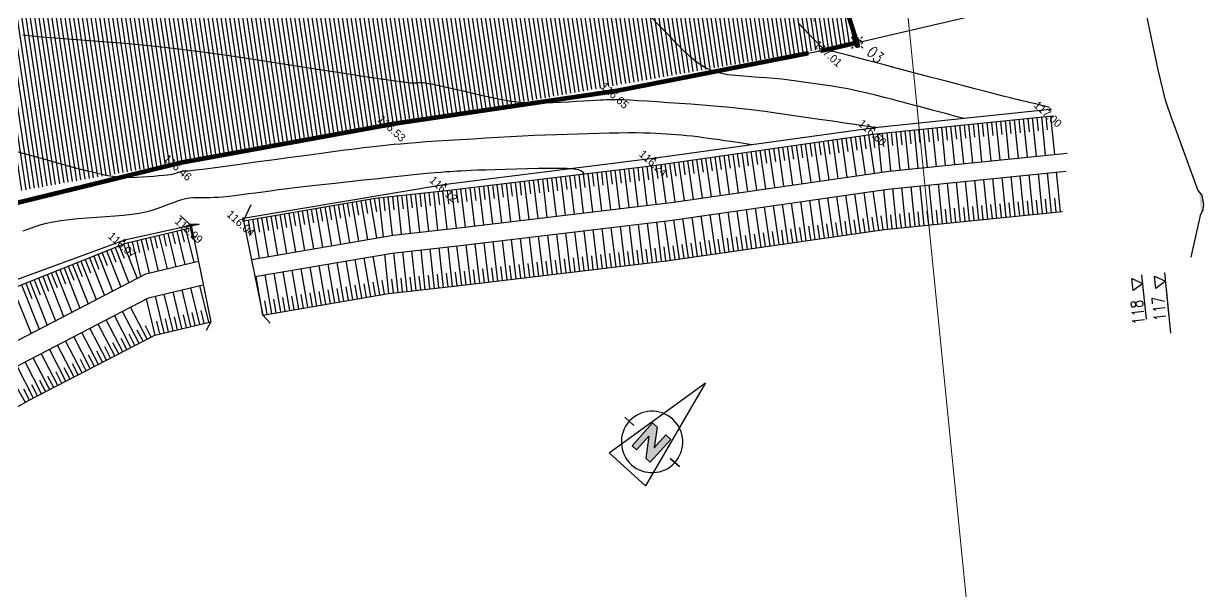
# Model space of a CAD drawing. Extents: x -85466713 to -87592, y -94413748 to -55832.
# Drawn here: x -196629.1 to -196577.5, y -55964.8 to -55940 of the extents above; entities that cross this region are included whole.
import ezdxf
from ezdxf.enums import TextEntityAlignment as Align

# ---------------------------------------------------------------- set-up
doc = ezdxf.new("R2010")
doc.units = 0
doc.header["$MEASUREMENT"] = 0
doc.header["$PDMODE"] = 34
doc.header["$PDSIZE"] = 0.05
doc.linetypes.add('ACAD_ISO04W100', pattern=[30, 24, -3, 0, -3])
doc.linetypes.add('DASHED', pattern=[70, 50, -20])
for name, color, linetype in [('.Legendas', 7, 'Continuous'), ('0_coordinates', 1, 'Continuous'), ('0_PROP.aux.cotas', 30, 'Continuous'), ('0_PROP.corte', 10, 'Continuous'), ('0_PROP.trama', 251, 'Continuous'), ('0_PROPfinal', 4, 'Continuous'), ('CV', 8, 'Continuous'), ('CVD', 6, 'Continuous'), ('LEVTP_BERMA', 6, 'Continuous'), ('LEVTP_MURO', 1, 'Continuous'), ('LEVTP_RIBEIRA', 8, 'Continuous'), ('POINTS', 2, 'Continuous'), ('Z', 1, 'Continuous')]:
    doc.layers.add(name, color=color, linetype=linetype)
doc.layers.add('0_folha', color=7, linetype='Continuous', lineweight=9)
doc.layers.add('0_Limites_Terreno', color=30, linetype='DASHED', lineweight=35)
doc.styles.add('coordinates', font='romans', dxfattribs={"width": 0.8})
doc.styles.add('creativespace', font='GOTHIC.TTF')
doc.dimstyles.new('creativespace', dxfattribs={"dimtxt": 0.15, "dimasz": 0.05, "dimexe": 0.05, "dimexo": 0.05, "dimgap": 0.2, "dimtad": 0, "dimtoh": 1, "dimzin": 1, "dimtxsty": 'creativespace', "dimblk": 'OBLIQUE', "dimcen": 0, "dimclrd": 251, "dimclre": 256, "dimclrt": 30, "dimazin": 3, "dimtfac": 1, "dimtmove": 0, "dimatfit": 3, "dimldrblk": 'OBLIQUE', "dimfxl": 1, "dimlwd": -1, "dimlwe": -1, "dimarcsym": 0})

# ---------------------------------------------------------------- blocks, each defined once
blk = doc.blocks.new('NORTE')
at = {"ltscale": 0.1}
blk.add_hatch(color=132, dxfattribs=at).paths.add_polyline_path([(1.195, 0.198), (0.676, 0.198), (0.676, -1.146), (-0.22, 0.198), (-0.692, 0.198), (-0.692, -2.16), (-0.22, -2.16), (-0.22, -0.746), (0.723, -2.16), (1.195, -2.16)])
at = {"color": 2}
for p, q in [((-1.635, -3.74), (0.252, 5.22)), ((0.252, 5.22), (2.138, -3.74)), ((2.138, -3.74), (-1.635, -3.74))]:
    blk.add_line(p, q, dxfattribs=at)
for p, q in [((-0.692, 0.198), (-0.22, 0.198)), ((-0.692, 0.198), (-0.692, -2.16)), ((1.195, 0.198), (0.676, 0.198)), ((-0.22, -2.16), (-0.22, -0.746)), ((-0.692, -2.16), (-0.22, -2.16)), ((-0.692, -2.16), (-0.22, -2.16))]:
    blk.add_line(p, q)
at = {"color": 132}
for p, q in [((-0.22, 0.198), (0.676, -1.146)), ((0.676, 0.198), (0.676, -1.146)), ((1.195, 0.198), (1.195, -2.16)), ((-0.22, -0.746), (0.723, -2.16)), ((0.723, -2.16), (1.195, -2.16))]:
    blk.add_line(p, q, dxfattribs=at)
at = {"color": 5}
for p, q in [((-2.578, -0.91), (-1.635, -0.91)), ((2.138, -0.91), (3.081, -0.91)), ((2.138, -0.91), (3.081, -0.91)), ((3.081, -0.91), (2.138, -0.91)), ((3.081, -0.91), (2.138, -0.91)), ((3.081, -0.91), (2.138, -0.91)), ((3.081, -0.91), (2.138, -0.91)), ((3.081, -0.91), (2.138, -0.91)), ((2.138, -0.91), (3.081, -0.91)), ((2.138, -0.91), (3.081, -0.91))]:
    blk.add_line(p, q, dxfattribs=at)
at = {"color": 4}
for start, end in [(0, 180), (270, 180), (270, 180), (180, 360)]:
    blk.add_arc((0.252, -0.91), 2.358, start, end, dxfattribs=at)
blk = doc.blocks.new('_Oblique')
at = {"color": 0, "linetype": 'ByBlock', "lineweight": -2}
blk.add_line((-0.5, -0.5), (0.5, 0.5), dxfattribs=at)
blk = doc.blocks.new('*D161')
at = {"layer": '0_PROP.aux.cotas', "color": 251, "transparency": 16777216}
for p, q in [((-87784.7, -65595.335), (-87786.156, -65596.944)), ((-87788.141, -65599.137), (-87786.685, -65597.528))]:
    blk.add_line(p, q, dxfattribs=at)
at = {"layer": 'DEFPOINTS', "color": 0, "transparency": 16777216}
for p in [(-87784.7, -65595.335), (-87788.141, -65599.137), (-87788.141, -65599.137)]:
    blk.add_point(p, dxfattribs=at)
at = {"layer": '0_PROP.aux.cotas', "color": 251, "transparency": 16777216, "xscale": 0.05, "yscale": 0.05, "zscale": 0.05}
for p, rotation in [((-87784.7, -65595.335), 47.85695784791795), ((-87788.141, -65599.137), 227.856957847918)]:
    blk.add_blockref('_Oblique', p, dxfattribs=dict(at, rotation=rotation))
at = {"layer": '0_PROP.aux.cotas', "color": 30, "transparency": 16777216, "insert": (-87786.421, -65597.236), "char_height": 0.15, "attachment_point": 5, "rotation": 47.857, "style": 'creativespace'}
blk.add_mtext('5,13', dxfattribs=at)
blk = doc.blocks.new('*D163')
at = {"layer": '0_PROP.aux.cotas', "color": 251, "transparency": 16777216}
for p, q in [((-87780.162, -65591.52), (-87783.555, -65595.27)), ((-87787.542, -65599.675), (-87784.149, -65595.925))]:
    blk.add_line(p, q, dxfattribs=at)
at = {"layer": 'DEFPOINTS', "color": 0, "transparency": 16777216}
for p in [(-87780.162, -65591.52), (-87787.542, -65599.675), (-87787.542, -65599.675)]:
    blk.add_point(p, dxfattribs=at)
at = {"layer": '0_PROP.aux.cotas', "color": 251, "transparency": 16777216, "xscale": 0.05, "yscale": 0.05, "zscale": 0.05}
for p, rotation in [((-87780.162, -65591.52), 47.85695784791795), ((-87787.542, -65599.675), 227.856957847918)]:
    blk.add_blockref('_Oblique', p, dxfattribs=dict(at, rotation=rotation))
at = {"layer": '0_PROP.aux.cotas', "color": 30, "transparency": 16777216, "insert": (-87783.852, -65595.598), "char_height": 0.15, "attachment_point": 5, "rotation": 47.857, "style": 'creativespace'}
blk.add_mtext('11,00', dxfattribs=at)
blk = doc.blocks.new('mk_02')
at = {"linetype": 'ACAD_ISO04W100', "ltscale": 0.001}
for points in [[(-0.25, 0.25), (0, 0.25), (0, 0), (-0.25, 0)], [(0.25, -0.25), (0, -0.25), (0, 0), (0.25, 0)]]:
    blk.add_hatch(color=9, dxfattribs=at).paths.add_polyline_path(points)
for p, q in [((-0.5, 0), (0.5, 0)), ((-0.25, 0.25), (0.25, 0.25)), ((-0.25, 0.25), (-0.25, -0.25)), ((0, -0.5), (0, 0.5)), ((0.25, 0.25), (0.25, -0.25)), ((-0.25, -0.25), (0.25, -0.25))]:
    blk.add_line(p, q, dxfattribs=at)
blk = doc.blocks.new('20240619.EP_LA_V04s.muro')
at = {"layer": '0_PROP.corte', "linetype": 'Continuous'}
h = blk.add_hatch(color=5, dxfattribs=at)
h.dxf.hatch_style = 1
h.paths.add_polyline_path([(-87753.673, -65579.876), (-87753.478, -65579.901), (-87753.167, -65580.154), (-87753.024, -65580.352), (-87752.97, -65580.511)])
at = {"layer": '0_folha'}
blk.add_line((-87726.627, -65620.404), (-87803.92, -65550.459), dxfattribs=at)
at = {"layer": '0_Limites_Terreno', "ltscale": 0.02, "const_width": 0.2, "flags": 128}
blk.add_lwpolyline([(-87781.781, -65601.29), (-87775.512, -65593.673), (-87769.826, -65586.055), (-87769.145, -65585.075), (-87800.258, -65566.932), (-87824.885, -65599.053), (-87825.775, -65600.168), (-87821.282, -65605.131), (-87819.31, -65607.764), (-87816.323, -65611.177), (-87813.849, -65613.468), (-87811.47, -65615.392), (-87806.577, -65618.912), (-87801.091, -65622.497), (-87799.787, -65623.349), (-87798.54, -65622.935), (-87796.168, -65620.22), (-87792.158, -65615.619), (-87787.572, -65608.837)], close=True, dxfattribs=at)
at = {"layer": '0_PROP.aux.cotas', "linetype": 'Continuous'}
for p, q in [((-87750.975, -65584.806), (-87752.421, -65583.5)), ((-87751.645, -65585.548), (-87753.091, -65584.243)), ((-87750.443, -65585.286), (-87751.889, -65583.981))]:
    blk.add_line(p, q, dxfattribs=at)
for points in [[(-87752.642, -65583.919), (-87752.138, -65583.756), (-87752.249, -65584.274), (-87752.642, -65583.919)], [(-87753.313, -65584.661), (-87752.808, -65584.498), (-87752.919, -65585.016), (-87753.313, -65584.661)]]:
    blk.add_lwpolyline(points, dxfattribs=at)
at = {"layer": '0_PROP.corte', "color": 240, "linetype": 'Continuous', "true_color": 0xed1f24}
for points in [[(-87758.582, -65577.127), (-87765.879, -65571.819)], [(-87756.62, -65578.361), (-87757.447, -65577.884), (-87758.582, -65577.127)], [(-87756.62, -65578.361), (-87756.62, -65578.361), (-87753.761, -65579.865), (-87753.478, -65579.901), (-87753.167, -65580.154), (-87753.024, -65580.352), (-87752.937, -65580.609), (-87752.024, -65582.242)]]:
    blk.add_lwpolyline(points, dxfattribs=at)
at = {"layer": 'CV', "linetype": 'Continuous'}
for points in [[(-87769.535, -65591.451, 0), (-87769.723, -65591.577, 0), (-87769.855, -65591.665, 0), (-87770.014, -65591.772, 0), (-87770.182, -65591.885, 0), (-87770.341, -65591.992, 0), (-87770.473, -65592.081, 0), (-87770.473, -65592.081, 0), (-87770.566, -65592.143, 0), (-87770.632, -65592.188, 0), (-87770.689, -65592.226, 0), (-87770.755, -65592.27, 0), (-87770.848, -65592.333, 0), (-87770.848, -65592.333, 0), (-87770.981, -65592.422, 0), (-87771.149, -65592.536, 0), (-87771.339, -65592.666, 0), (-87771.541, -65592.806, 0), (-87771.743, -65592.951, 0), (-87771.743, -65592.951, 0), (-87771.938, -65593.093, 0), (-87772.124, -65593.234, 0), (-87772.304, -65593.372, 0), (-87772.481, -65593.51, 0), (-87772.655, -65593.647, 0), (-87772.655, -65593.647, 0), (-87772.829, -65593.785, 0), (-87773.011, -65593.93, 0), (-87773.204, -65594.09, 0), (-87773.417, -65594.271, 0), (-87773.655, -65594.481, 0), (-87773.655, -65594.481, 0), (-87773.923, -65594.725, 0), (-87774.216, -65594.998, 0), (-87774.529, -65595.293, 0), (-87774.853, -65595.602, 0), (-87775.185, -65595.918, 0), (-87775.185, -65595.918, 0), (-87775.517, -65596.236, 0), (-87775.852, -65596.557, 0), (-87776.191, -65596.884, 0), (-87776.536, -65597.22, 0), (-87776.889, -65597.568, 0), (-87776.889, -65597.568, 0), (-87777.253, -65597.93, 0), (-87777.624, -65598.304, 0), (-87778.002, -65598.687, 0), (-87778.384, -65599.076, 0), (-87778.768, -65599.468, 0), (-87778.768, -65599.468, 0), (-87779.151, -65599.859, 0), (-87779.526, -65600.242, 0), (-87779.882, -65600.609, 0), (-87780.213, -65600.95, 0), (-87780.508, -65601.258, 0), (-87780.508, -65601.258, 0), (-87780.763, -65601.528, 0), (-87780.982, -65601.765, 0), (-87781.175, -65601.977, 0), (-87781.35, -65602.172, 0), (-87781.517, -65602.359, 0), (-87781.517, -65602.359, 0), (-87781.684, -65602.547, 0), (-87781.864, -65602.749, 0), (-87782.067, -65602.981, 0), (-87782.307, -65603.258, 0), (-87782.595, -65603.594, 0), (-87782.595, -65603.594, 0), (-87782.939, -65603.998, 0), (-87783.332, -65604.461, 0), (-87783.762, -65604.969, 0), (-87784.215, -65605.506, 0), (-87784.681, -65606.058, 0), (-87784.681, -65606.058, 0), (-87785.145, -65606.609, 0), (-87785.592, -65607.139, 0), (-87786.004, -65607.626, 0), (-87786.362, -65608.05, 0), (-87786.65, -65608.388, 0), (-87786.65, -65608.388, 0), (-87786.856, -65608.627, 0), (-87786.991, -65608.782, 0), (-87787.073, -65608.872, 0), (-87787.12, -65608.92, 0), (-87787.149, -65608.947, 0), (-87787.149, -65608.947, 0), (-87787.175, -65608.971, 0), (-87787.201, -65608.995, 0), (-87787.227, -65609.021, 0), (-87787.252, -65609.049, 0), (-87787.276, -65609.08, 0), (-87787.276, -65609.08, 0), (-87787.3, -65609.116, 0), (-87787.323, -65609.154, 0), (-87787.345, -65609.195, 0), (-87787.367, -65609.237, 0), (-87787.389, -65609.28, 0), (-87787.389, -65609.28, 0), (-87787.411, -65609.324, 0), (-87787.44, -65609.374, 0), (-87787.481, -65609.435, 0), (-87787.541, -65609.513, 0), (-87787.626, -65609.613, 0), (-87787.626, -65609.613, 0), (-87787.739, -65609.74, 0), (-87787.877, -65609.888, 0), (-87788.033, -65610.054, 0), (-87788.202, -65610.231, 0), (-87788.377, -65610.413, 0), (-87788.377, -65610.413, 0), (-87788.556, -65610.597, 0), (-87788.752, -65610.786, 0), (-87788.983, -65610.983, 0), (-87789.264, -65611.195, 0), (-87789.615, -65611.424, 0), (-87789.615, -65611.424, 0), (-87790.046, -65611.675, 0), (-87790.545, -65611.944, 0), (-87791.096, -65612.227, 0), (-87791.681, -65612.518, 0), (-87792.283, -65612.814, 0), (-87792.283, -65612.814, 0), (-87792.883, -65613.111, 0), (-87793.45, -65613.402, 0)], [(-87774.149, -65597.341, 0), (-87774.158, -65597.336, 0), (-87774.221, -65597.321, 0), (-87774.314, -65597.331, 0), (-87774.447, -65597.382, 0), (-87774.628, -65597.493, 0), (-87774.628, -65597.493, 0), (-87774.863, -65597.674, 0), (-87775.143, -65597.915, 0), (-87775.458, -65598.203, 0), (-87775.795, -65598.52, 0), (-87776.144, -65598.853, 0), (-87776.144, -65598.853, 0), (-87776.493, -65599.186, 0), (-87776.833, -65599.511, 0), (-87777.153, -65599.818, 0), (-87777.444, -65600.098, 0), (-87777.697, -65600.342, 0), (-87777.697, -65600.342, 0), (-87777.905, -65600.545, 0), (-87778.074, -65600.712, 0), (-87778.215, -65600.853, 0), (-87778.336, -65600.976, 0), (-87778.447, -65601.089, 0), (-87778.447, -65601.089, 0), (-87778.559, -65601.204, 0), (-87778.684, -65601.333, 0), (-87778.833, -65601.491, 0), (-87779.02, -65601.692, 0), (-87779.257, -65601.952, 0), (-87779.257, -65601.952, 0), (-87779.552, -65602.278, 0), (-87779.897, -65602.663, 0), (-87780.279, -65603.091, 0), (-87780.687, -65603.548, 0), (-87781.107, -65604.019, 0), (-87781.107, -65604.019, 0), (-87781.527, -65604.492, 0), (-87781.939, -65604.955, 0), (-87782.333, -65605.399, 0), (-87782.702, -65605.816, 0), (-87783.035, -65606.195, 0), (-87783.035, -65606.195, 0), (-87783.328, -65606.532, 0), (-87783.586, -65606.831, 0), (-87783.818, -65607.103, 0), (-87784.032, -65607.356, 0), (-87784.238, -65607.6, 0), (-87784.238, -65607.6, 0), (-87784.441, -65607.841, 0), (-87784.641, -65608.076, 0), (-87784.833, -65608.3, 0), (-87785.014, -65608.507, 0), (-87785.18, -65608.69, 0), (-87785.18, -65608.69, 0), (-87785.328, -65608.846, 0), (-87785.461, -65608.979, 0), (-87785.582, -65609.095, 0), (-87785.696, -65609.199, 0), (-87785.806, -65609.297, 0), (-87785.806, -65609.297, 0), (-87785.916, -65609.395, 0), (-87786.024, -65609.496, 0), (-87786.131, -65609.604, 0), (-87786.236, -65609.722, 0), (-87786.338, -65609.854, 0), (-87786.338, -65609.854, 0), (-87786.436, -65610, 0), (-87786.531, -65610.161, 0), (-87786.624, -65610.331, 0), (-87786.716, -65610.508, 0), (-87786.806, -65610.688, 0), (-87786.806, -65610.688, 0), (-87786.898, -65610.869, 0), (-87786.998, -65611.055, 0), (-87787.113, -65611.251, 0), (-87787.251, -65611.46, 0), (-87787.42, -65611.687, 0), (-87787.42, -65611.687, 0), (-87787.624, -65611.935, 0), (-87787.86, -65612.202, 0), (-87788.119, -65612.483, 0), (-87788.393, -65612.772, 0), (-87788.675, -65613.066, 0), (-87788.675, -65613.066, 0), (-87788.958, -65613.361, 0), (-87789.233, -65613.653, 0), (-87789.495, -65613.939, 0), (-87789.736, -65614.217, 0), (-87789.951, -65614.483, 0), (-87789.951, -65614.483, 0), (-87790.133, -65614.737, 0), (-87790.289, -65614.98, 0), (-87790.424, -65615.214, 0), (-87790.546, -65615.443, 0), (-87790.661, -65615.669, 0)]]:
    blk.add_polyline3d(points, dxfattribs=at)
at = {"layer": 'CVD', "linetype": 'Continuous'}
blk.add_polyline3d([(-87785.351, -65610.543, 0), (-87785.373, -65610.572, 0), (-87785.389, -65610.592, 0), (-87785.408, -65610.616, 0), (-87785.428, -65610.642, 0), (-87785.447, -65610.666, 0), (-87785.463, -65610.686, 0), (-87785.463, -65610.686, 0), (-87785.474, -65610.701, 0), (-87785.482, -65610.711, 0), (-87785.488, -65610.719, 0), (-87785.496, -65610.73, 0), (-87785.507, -65610.744, 0), (-87785.507, -65610.744, 0), (-87785.523, -65610.764, 0), (-87785.541, -65610.786, 0), (-87785.559, -65610.807, 0), (-87785.573, -65610.822, 0), (-87785.581, -65610.827, 0), (-87785.581, -65610.827, 0), (-87785.58, -65610.818, 0), (-87785.572, -65610.798, 0), (-87785.559, -65610.768, 0), (-87785.542, -65610.734, 0), (-87785.523, -65610.696, 0), (-87785.523, -65610.696, 0), (-87785.504, -65610.658, 0), (-87785.485, -65610.62, 0), (-87785.466, -65610.585, 0), (-87785.447, -65610.552, 0), (-87785.429, -65610.523, 0), (-87785.429, -65610.523, 0), (-87785.411, -65610.499, 0), (-87785.393, -65610.478, 0), (-87785.376, -65610.46, 0), (-87785.358, -65610.443, 0), (-87785.341, -65610.428, 0), (-87785.341, -65610.428, 0), (-87785.324, -65610.412, 0), (-87785.306, -65610.396, 0), (-87785.287, -65610.379, 0), (-87785.265, -65610.36, 0), (-87785.241, -65610.339, 0), (-87785.241, -65610.339, 0), (-87785.214, -65610.315, 0), (-87785.188, -65610.293, 0), (-87785.167, -65610.277, 0), (-87785.155, -65610.271, 0), (-87785.157, -65610.281, 0), (-87785.157, -65610.281, 0), (-87785.174, -65610.309, 0), (-87785.203, -65610.351, 0), (-87785.239, -65610.398, 0), (-87785.275, -65610.445, 0), (-87785.306, -65610.486, 0), (-87785.306, -65610.486, 0), (-87785.328, -65610.514, 0), (-87785.341, -65610.53, 0), (-87785.348, -65610.539, 0)], dxfattribs=at)
at = {"layer": 'LEVTP_BERMA', "linetype": 'Continuous'}
for p, q in [((-87760.923, -65581.569), (-87766.072, -65587.316)), ((-87781.781, -65601.29), (-87775.512, -65593.673)), ((-87772.29, -65594.739), (-87778.319, -65601.738)), ((-87787.572, -65608.837), (-87781.781, -65601.29)), ((-87778.319, -65601.738), (-87783.894, -65608.795)), ((-87792.158, -65615.619), (-87787.572, -65608.837)), ((-87785.376, -65610.544), (-87787.101, -65612.981)), ((-87787.101, -65612.981), (-87789.962, -65618.406))]:
    blk.add_line(p, q, dxfattribs=at)
at = {"layer": 'LEVTP_MURO', "linetype": 'Continuous'}
for p, q in [((-87783.811, -65608.856), (-87784.04, -65608.103)), ((-87783.811, -65608.856), (-87780.427, -65611.347)), ((-87785.376, -65610.544), (-87786.028, -65610.544)), ((-87785.376, -65610.544), (-87781.917, -65613.09)), ((-87780.427, -65611.347), (-87779.952, -65611.401)), ((-87781.917, -65613.09), (-87781.804, -65613.514))]:
    blk.add_line(p, q, dxfattribs=at)
at = {"layer": 'LEVTP_RIBEIRA', "linetype": 'Continuous'}
for points in [[(-87761.119, -65582.221), (-87760.682, -65582.616)], [(-87760.985, -65582.073), (-87759.734, -65583.202)], [(-87760.851, -65581.924), (-87760.414, -65582.319)], [(-87760.717, -65581.776), (-87759.466, -65582.905)], [(-87761.521, -65582.667), (-87760.27, -65583.796)], [(-87761.387, -65582.518), (-87760.949, -65582.913)], [(-87761.253, -65582.37), (-87760.002, -65583.499)], [(-87762.057, -65583.261), (-87760.806, -65584.39)], [(-87761.923, -65583.112), (-87761.485, -65583.507)], [(-87761.789, -65582.964), (-87760.538, -65584.093)], [(-87761.655, -65582.815), (-87761.217, -65583.21)], [(-87762.459, -65583.706), (-87762.021, -65584.101)], [(-87762.325, -65583.558), (-87761.074, -65584.687)], [(-87762.191, -65583.409), (-87761.753, -65583.804)], [(-87757.855, -65584.873), (-87759.146, -65583.708)], [(-87757.587, -65584.576), (-87758.879, -65583.411)], [(-87762.995, -65584.3), (-87762.557, -65584.695)], [(-87762.861, -65584.152), (-87761.61, -65585.281)], [(-87762.727, -65584.003), (-87762.289, -65584.398)], [(-87762.593, -65583.855), (-87761.342, -65584.984)], [(-87758.391, -65585.467), (-87759.682, -65584.302)], [(-87758.123, -65585.17), (-87759.414, -65584.005)], [(-87757.721, -65584.725), (-87758.173, -65584.317)], [(-87763.397, -65584.746), (-87762.146, -65585.874)], [(-87763.263, -65584.597), (-87762.825, -65584.992)], [(-87763.129, -65584.449), (-87761.878, -65585.577)], [(-87758.659, -65585.764), (-87759.95, -65584.599)], [(-87757.989, -65585.021), (-87758.441, -65584.614)], [(-87763.933, -65585.339), (-87762.682, -65586.468)], [(-87763.799, -65585.191), (-87763.361, -65585.586)], [(-87763.665, -65585.043), (-87762.414, -65586.171)], [(-87763.531, -65584.894), (-87763.093, -65585.289)], [(-87759.195, -65586.358), (-87760.486, -65585.193)], [(-87758.927, -65586.061), (-87760.218, -65584.896)], [(-87758.525, -65585.615), (-87758.977, -65585.208)], [(-87758.257, -65585.318), (-87758.709, -65584.911)], [(-87764.335, -65585.785), (-87763.897, -65586.18)], [(-87764.201, -65585.636), (-87762.95, -65586.765)], [(-87764.067, -65585.488), (-87763.629, -65585.883)], [(-87759.731, -65586.952), (-87761.022, -65585.787)], [(-87759.463, -65586.655), (-87760.754, -65585.49)], [(-87759.061, -65586.209), (-87759.513, -65585.802)], [(-87758.793, -65585.912), (-87759.245, -65585.505)], [(-87764.871, -65586.379), (-87764.433, -65586.774)], [(-87764.737, -65586.23), (-87763.486, -65587.359)], [(-87764.603, -65586.082), (-87764.165, -65586.477)], [(-87764.469, -65585.933), (-87763.218, -65587.062)], [(-87760.267, -65587.546), (-87761.558, -65586.381)], [(-87759.999, -65587.249), (-87761.29, -65586.084)], [(-87759.597, -65586.803), (-87760.049, -65586.395)], [(-87759.329, -65586.506), (-87759.781, -65586.099)], [(-87765.273, -65586.824), (-87764.022, -65587.953)], [(-87765.139, -65586.676), (-87764.701, -65587.071)], [(-87765.005, -65586.527), (-87763.754, -65587.656)], [(-87760.535, -65587.843), (-87761.826, -65586.678)], [(-87759.865, -65587.1), (-87760.317, -65586.692)], [(-87765.809, -65587.418), (-87764.547, -65588.556)], [(-87765.675, -65587.27), (-87765.236, -65587.666)], [(-87765.541, -65587.121), (-87764.29, -65588.25)], [(-87765.407, -65586.973), (-87764.969, -65587.368)], [(-87761.071, -65588.437), (-87762.362, -65587.271)], [(-87760.803, -65588.14), (-87762.094, -65586.974)], [(-87760.401, -65587.694), (-87760.853, -65587.286)], [(-87760.133, -65587.397), (-87760.585, -65586.989)], [(-87766.199, -65587.874), (-87765.739, -65588.256)], [(-87766.071, -65587.72), (-87764.758, -65588.81)], [(-87765.943, -65587.567), (-87765.499, -65587.967)], [(-87761.607, -65589.031), (-87762.898, -65587.865)], [(-87761.339, -65588.734), (-87762.63, -65587.568)], [(-87760.937, -65588.288), (-87761.389, -65587.88)], [(-87760.669, -65587.991), (-87761.121, -65587.583)], [(-87766.582, -65588.336), (-87765.269, -65589.426)], [(-87766.454, -65588.182), (-87765.995, -65588.563)], [(-87766.327, -65588.028), (-87765.014, -65589.118)], [(-87762.143, -65589.625), (-87763.434, -65588.459)], [(-87761.875, -65589.328), (-87763.166, -65588.162)], [(-87761.205, -65588.585), (-87761.657, -65588.177)], [(-87767.093, -65588.951), (-87765.78, -65590.041)], [(-87766.965, -65588.797), (-87766.506, -65589.179)], [(-87766.838, -65588.644), (-87765.525, -65589.734)], [(-87766.71, -65588.49), (-87766.25, -65588.871)], [(-87762.411, -65589.922), (-87763.702, -65588.756)], [(-87761.741, -65589.179), (-87762.193, -65588.771)], [(-87761.473, -65588.882), (-87761.925, -65588.474)], [(-87767.476, -65589.413), (-87767.017, -65589.794)], [(-87767.349, -65589.259), (-87766.036, -65590.349)], [(-87767.221, -65589.105), (-87766.761, -65589.487)], [(-87762.939, -65590.522), (-87764.265, -65589.421)], [(-87762.678, -65590.219), (-87763.964, -65589.058)], [(-87762.277, -65589.773), (-87762.729, -65589.365)], [(-87762.009, -65589.476), (-87762.461, -65589.068)], [(-87767.86, -65589.875), (-87766.547, -65590.965)], [(-87767.732, -65589.721), (-87767.272, -65590.102)], [(-87767.604, -65589.567), (-87766.291, -65590.657)], [(-87763.194, -65590.83), (-87764.521, -65589.729)], [(-87762.811, -65590.369), (-87763.275, -65589.983)], [(-87762.545, -65590.07), (-87762.996, -65589.662)], [(-87768.371, -65590.49), (-87767.058, -65591.58)], [(-87768.243, -65590.336), (-87767.783, -65590.718)], [(-87768.115, -65590.182), (-87766.802, -65591.272)], [(-87767.987, -65590.029), (-87767.528, -65590.41)], [(-87763.705, -65591.446), (-87765.032, -65590.344)], [(-87763.45, -65591.138), (-87764.776, -65590.037)], [(-87763.066, -65590.676), (-87763.531, -65590.291)], [(-87768.754, -65590.952), (-87768.294, -65591.333)], [(-87768.626, -65590.798), (-87767.313, -65591.888)], [(-87768.498, -65590.644), (-87768.039, -65591.026)], [(-87764.216, -65592.061), (-87765.543, -65590.96)], [(-87763.961, -65591.753), (-87765.287, -65590.652)], [(-87763.577, -65591.292), (-87764.042, -65590.906)], [(-87763.322, -65590.984), (-87763.786, -65590.599)], [(-87769.137, -65591.413), (-87767.824, -65592.503)], [(-87769.009, -65591.26), (-87768.55, -65591.641)], [(-87768.882, -65591.106), (-87767.569, -65592.196)], [(-87764.472, -65592.369), (-87765.798, -65591.268)], [(-87764.088, -65591.907), (-87764.553, -65591.522)], [(-87763.833, -65591.6), (-87764.297, -65591.214)], [(-87769.648, -65592.029), (-87768.335, -65593.119)], [(-87769.52, -65591.875), (-87769.061, -65592.257)], [(-87769.393, -65591.721), (-87768.08, -65592.811)], [(-87769.265, -65591.567), (-87768.805, -65591.949)], [(-87764.983, -65592.985), (-87766.309, -65591.883)], [(-87764.727, -65592.677), (-87766.054, -65591.575)], [(-87764.344, -65592.215), (-87764.808, -65591.83)], [(-87770.031, -65592.491), (-87769.572, -65592.872)], [(-87769.904, -65592.337), (-87768.591, -65593.427)], [(-87769.776, -65592.183), (-87769.316, -65592.564)], [(-87765.494, -65593.6), (-87766.82, -65592.499)], [(-87765.238, -65593.292), (-87766.565, -65592.191)], [(-87764.855, -65592.831), (-87765.319, -65592.445)], [(-87764.599, -65592.523), (-87765.064, -65592.137)], [(-87770.542, -65593.106), (-87770.083, -65593.488)], [(-87770.415, -65592.952), (-87769.102, -65594.042)], [(-87770.287, -65592.798), (-87769.827, -65593.18)], [(-87770.159, -65592.645), (-87768.846, -65593.734)], [(-87765.749, -65593.908), (-87767.076, -65592.806)], [(-87765.366, -65593.446), (-87765.83, -65593.061)], [(-87765.11, -65593.138), (-87765.575, -65592.753)], [(-87770.926, -65593.568), (-87769.613, -65594.658)], [(-87770.798, -65593.414), (-87770.338, -65593.795)], [(-87770.67, -65593.26), (-87769.357, -65594.35)], [(-87766.26, -65594.523), (-87767.587, -65593.422)], [(-87766.005, -65594.216), (-87767.331, -65593.114)], [(-87765.621, -65593.754), (-87766.086, -65593.368)], [(-87771.309, -65594.029), (-87770.849, -65594.411)], [(-87771.181, -65593.876), (-87769.868, -65594.966)], [(-87771.053, -65593.722), (-87770.594, -65594.103)], [(-87766.771, -65595.139), (-87768.098, -65594.038)], [(-87766.516, -65594.831), (-87767.842, -65593.73)], [(-87766.132, -65594.369), (-87766.597, -65593.984)], [(-87765.877, -65594.062), (-87766.341, -65593.676)], [(-87771.82, -65594.645), (-87771.36, -65595.026)], [(-87771.692, -65594.491), (-87770.379, -65595.581)], [(-87771.564, -65594.337), (-87771.105, -65594.719)], [(-87771.437, -65594.183), (-87770.124, -65595.273)], [(-87767.282, -65595.754), (-87768.609, -65594.653)], [(-87767.027, -65595.447), (-87768.353, -65594.345)], [(-87766.643, -65594.985), (-87767.108, -65594.6)], [(-87766.388, -65594.677), (-87766.852, -65594.292)], [(-87772.205, -65595.105), (-87770.926, -65596.216)], [(-87772.075, -65594.953), (-87771.618, -65595.332)], [(-87771.948, -65594.799), (-87770.639, -65595.886)], [(-87767.538, -65596.062), (-87768.864, -65594.961)], [(-87766.899, -65595.293), (-87767.363, -65594.907)], [(-87772.599, -65595.558), (-87772.151, -65595.947)], [(-87772.467, -65595.407), (-87771.189, -65596.518)], [(-87772.336, -65595.256), (-87771.889, -65595.645)], [(-87768.049, -65596.678), (-87769.375, -65595.576)], [(-87767.793, -65596.37), (-87769.12, -65595.269)], [(-87767.41, -65595.908), (-87767.874, -65595.523)], [(-87767.154, -65595.601), (-87767.619, -65595.215)], [(-87773.123, -65596.162), (-87772.676, -65596.551)], [(-87772.992, -65596.011), (-87771.714, -65597.122)], [(-87772.861, -65595.86), (-87772.413, -65596.249)], [(-87772.73, -65595.709), (-87771.451, -65596.82)], [(-87768.56, -65597.293), (-87769.886, -65596.192)], [(-87768.304, -65596.985), (-87769.631, -65595.884)], [(-87767.921, -65596.524), (-87768.385, -65596.138)], [(-87767.665, -65596.216), (-87768.13, -65595.831)], [(-87773.517, -65596.614), (-87772.238, -65597.726)], [(-87773.386, -65596.464), (-87772.938, -65596.853)], [(-87773.255, -65596.313), (-87771.976, -65597.424)], [(-87768.815, -65597.601), (-87770.146, -65596.496)], [(-87768.176, -65596.832), (-87768.641, -65596.446)], [(-87774.042, -65597.218), (-87772.763, -65598.33)], [(-87773.911, -65597.067), (-87773.463, -65597.456)], [(-87773.779, -65596.916), (-87772.501, -65598.028)], [(-87773.648, -65596.765), (-87773.201, -65597.154)], [(-87769.337, -65598.207), (-87770.645, -65597.071)], [(-87769.074, -65597.906), (-87770.382, -65596.769)], [(-87768.687, -65597.447), (-87769.152, -65597.062)], [(-87768.432, -65597.139), (-87768.896, -65596.754)], [(-87774.435, -65597.671), (-87773.988, -65598.06)], [(-87774.304, -65597.52), (-87773.026, -65598.632)], [(-87774.173, -65597.369), (-87773.726, -65597.758)], [(-87769.862, -65598.811), (-87771.169, -65597.674)], [(-87769.599, -65598.509), (-87770.907, -65597.372)], [(-87769.206, -65598.057), (-87769.663, -65597.659)], [(-87768.943, -65597.755), (-87769.401, -65597.357)], [(-87774.829, -65598.124), (-87773.55, -65599.235)], [(-87774.698, -65597.973), (-87774.25, -65598.362)], [(-87774.567, -65597.822), (-87773.288, -65598.934)], [(-87770.124, -65599.113), (-87771.432, -65597.976)], [(-87769.73, -65598.66), (-87770.188, -65598.262)], [(-87769.468, -65598.358), (-87769.926, -65597.96)], [(-87775.354, -65598.728), (-87774.075, -65599.839)], [(-87775.223, -65598.577), (-87774.775, -65598.966)], [(-87775.092, -65598.426), (-87773.813, -65599.537)], [(-87774.96, -65598.275), (-87774.513, -65598.664)], [(-87770.649, -65599.717), (-87771.957, -65598.58)], [(-87770.386, -65599.415), (-87771.694, -65598.278)], [(-87769.993, -65598.962), (-87770.451, -65598.564)], [(-87775.748, -65599.181), (-87775.3, -65599.57)], [(-87775.616, -65599.03), (-87774.338, -65600.141)], [(-87775.485, -65598.879), (-87775.038, -65599.268)], [(-87771.174, -65600.321), (-87772.482, -65599.184)], [(-87770.911, -65600.019), (-87772.219, -65598.882)], [(-87770.518, -65599.566), (-87770.975, -65599.168)], [(-87770.255, -65599.264), (-87770.713, -65598.866)], [(-87776.272, -65599.784), (-87775.825, -65600.173)], [(-87776.141, -65599.633), (-87774.863, -65600.745)], [(-87776.01, -65599.482), (-87775.562, -65599.871)], [(-87775.879, -65599.332), (-87774.6, -65600.443)], [(-87771.698, -65600.924), (-87773.006, -65599.788)], [(-87771.436, -65600.623), (-87772.744, -65599.486)], [(-87771.042, -65600.17), (-87771.5, -65599.772)], [(-87770.78, -65599.868), (-87771.238, -65599.47)], [(-87776.666, -65600.237), (-87775.387, -65601.349)], [(-87776.535, -65600.086), (-87776.087, -65600.475)], [(-87776.404, -65599.935), (-87775.125, -65601.047)], [(-87771.961, -65601.226), (-87773.269, -65600.089)], [(-87771.305, -65600.472), (-87771.763, -65600.074)], [(-87777.191, -65600.841), (-87775.912, -65601.952)], [(-87777.06, -65600.69), (-87776.612, -65601.079)], [(-87776.928, -65600.539), (-87775.65, -65601.651)], [(-87776.797, -65600.388), (-87776.35, -65600.777)], [(-87772.486, -65601.83), (-87773.794, -65600.693)], [(-87772.223, -65601.528), (-87773.531, -65600.391)], [(-87771.83, -65601.075), (-87772.287, -65600.677)], [(-87771.567, -65600.774), (-87772.025, -65600.376)], [(-87777.584, -65601.294), (-87777.137, -65601.683)], [(-87777.453, -65601.143), (-87776.175, -65602.254)], [(-87777.322, -65600.992), (-87776.875, -65601.381)], [(-87773.011, -65602.434), (-87774.318, -65601.297)], [(-87772.748, -65602.132), (-87774.056, -65600.995)], [(-87772.355, -65601.679), (-87772.812, -65601.281)], [(-87772.092, -65601.377), (-87772.55, -65600.979)], [(-87777.978, -65601.747), (-87776.701, -65602.856)], [(-87777.847, -65601.596), (-87777.399, -65601.985)], [(-87777.716, -65601.445), (-87776.437, -65602.556)], [(-87773.273, -65602.736), (-87774.581, -65601.599)], [(-87772.617, -65601.981), (-87773.075, -65601.583)], [(-87778.507, -65602.346), (-87777.245, -65603.468)], [(-87778.375, -65602.197), (-87777.933, -65602.589)], [(-87778.242, -65602.047), (-87776.979, -65603.169)], [(-87778.109, -65601.898), (-87777.663, -65602.285)], [(-87773.798, -65603.34), (-87775.106, -65602.203)], [(-87773.535, -65603.038), (-87774.843, -65601.901)], [(-87773.142, -65602.585), (-87773.6, -65602.187)], [(-87772.879, -65602.283), (-87773.337, -65601.885)], [(-87778.906, -65602.795), (-87778.464, -65603.188)], [(-87778.773, -65602.645), (-87777.511, -65603.767)], [(-87778.64, -65602.496), (-87778.198, -65602.889)], [(-87774.323, -65603.943), (-87775.631, -65602.806)], [(-87774.06, -65603.641), (-87775.368, -65602.505)], [(-87773.667, -65603.189), (-87774.124, -65602.791)], [(-87773.404, -65602.887), (-87773.862, -65602.489)], [(-87779.437, -65603.393), (-87778.996, -65603.786)], [(-87779.305, -65603.243), (-87778.042, -65604.365)], [(-87779.172, -65603.094), (-87778.73, -65603.487)], [(-87779.039, -65602.944), (-87777.776, -65604.066)], [(-87774.847, -65604.547), (-87776.157, -65603.409)], [(-87774.585, -65604.245), (-87775.893, -65603.108)], [(-87774.191, -65603.792), (-87774.649, -65603.395)], [(-87773.929, -65603.491), (-87774.387, -65603.093)], [(-87779.836, -65603.841), (-87778.571, -65604.965)], [(-87779.703, -65603.692), (-87779.261, -65604.085)], [(-87779.57, -65603.542), (-87778.308, -65604.664)], [(-87775.111, -65604.848), (-87776.41, -65603.694)], [(-87774.454, -65604.094), (-87774.912, -65603.696)], [(-87780.356, -65604.449), (-87779, -65605.512)], [(-87780.232, -65604.292), (-87779.758, -65604.664)], [(-87780.102, -65604.14), (-87778.818, -65605.281)], [(-87779.969, -65603.991), (-87779.523, -65604.387)], [(-87775.643, -65605.446), (-87776.941, -65604.292)], [(-87775.377, -65605.147), (-87776.675, -65603.993)], [(-87774.979, -65604.698), (-87775.437, -65604.299)], [(-87774.716, -65604.396), (-87775.174, -65603.998)], [(-87780.726, -65604.921), (-87780.251, -65605.293)], [(-87780.603, -65604.764), (-87779.246, -65605.827)], [(-87780.479, -65604.606), (-87780.005, -65604.979)], [(-87776.174, -65606.044), (-87777.473, -65604.89)], [(-87775.909, -65605.745), (-87777.207, -65604.591)], [(-87775.51, -65605.296), (-87775.964, -65604.892)], [(-87775.244, -65604.997), (-87775.699, -65604.593)], [(-87781.096, -65605.393), (-87779.74, -65606.457)], [(-87780.973, -65605.236), (-87780.498, -65605.608)], [(-87780.849, -65605.079), (-87779.493, -65606.142)], [(-87776.706, -65606.642), (-87778.004, -65605.488)], [(-87776.44, -65606.343), (-87777.738, -65605.189)], [(-87776.041, -65605.894), (-87776.496, -65605.49)], [(-87775.776, -65605.595), (-87776.23, -65605.191)], [(-87781.466, -65605.866), (-87780.992, -65606.238)], [(-87781.343, -65605.708), (-87779.987, -65606.771)], [(-87781.22, -65605.551), (-87780.745, -65605.923)], [(-87776.971, -65606.941), (-87778.254, -65605.801)], [(-87776.307, -65606.193), (-87776.761, -65605.789)], [(-87781.96, -65606.495), (-87781.485, -65606.867)], [(-87781.837, -65606.338), (-87780.48, -65607.401)], [(-87781.713, -65606.18), (-87781.238, -65606.553)], [(-87781.59, -65606.023), (-87780.234, -65607.086)], [(-87777.466, -65607.57), (-87778.813, -65606.513)], [(-87777.219, -65607.255), (-87778.566, -65606.199)], [(-87776.838, -65606.791), (-87777.291, -65606.389)], [(-87776.573, -65606.492), (-87777.027, -65606.088)], [(-87782.33, -65606.967), (-87780.974, -65608.031)], [(-87782.207, -65606.81), (-87781.732, -65607.182)], [(-87782.083, -65606.653), (-87780.727, -65607.716)], [(-87777.712, -65607.885), (-87779.06, -65606.828)], [(-87777.095, -65607.098), (-87777.567, -65606.728)], [(-87782.7, -65607.44), (-87782.226, -65607.812)], [(-87782.577, -65607.282), (-87781.221, -65608.345)], [(-87782.453, -65607.125), (-87781.979, -65607.497)], [(-87778.206, -65608.514), (-87779.553, -65607.458)], [(-87777.959, -65608.199), (-87779.307, -65607.143)], [(-87777.589, -65607.727), (-87778.061, -65607.357)], [(-87777.342, -65607.412), (-87777.814, -65607.043)], [(-87783.194, -65608.069), (-87782.719, -65608.441)], [(-87783.07, -65607.912), (-87781.714, -65608.975)], [(-87782.947, -65607.755), (-87782.472, -65608.127)], [(-87782.824, -65607.597), (-87781.467, -65608.66)], [(-87778.453, -65608.829), (-87779.8, -65607.773)], [(-87778.082, -65608.357), (-87778.554, -65607.987)], [(-87777.836, -65608.042), (-87778.307, -65607.672)], [(-87783.564, -65608.542), (-87782.208, -65609.605)], [(-87783.441, -65608.384), (-87782.966, -65608.756)], [(-87783.317, -65608.227), (-87781.961, -65609.29)], [(-87778.946, -65609.459), (-87780.294, -65608.402)], [(-87778.699, -65609.144), (-87780.047, -65608.087)], [(-87778.329, -65608.672), (-87778.801, -65608.302)], [(-87783.687, -65608.699), (-87783.213, -65609.071)], [(-87779.44, -65610.088), (-87780.787, -65609.032)], [(-87779.193, -65609.773), (-87780.54, -65608.717)], [(-87778.823, -65609.301), (-87779.294, -65608.931)], [(-87778.576, -65608.986), (-87779.048, -65608.617)], [(-87779.687, -65610.403), (-87781.034, -65609.347)], [(-87779.316, -65609.931), (-87779.788, -65609.561)], [(-87779.07, -65609.616), (-87779.541, -65609.246)], [(-87780.18, -65611.033), (-87781.528, -65609.976)], [(-87779.933, -65610.718), (-87781.281, -65609.661)], [(-87779.563, -65610.246), (-87780.035, -65609.876)], [(-87780.427, -65611.347), (-87781.774, -65610.291)], [(-87780.057, -65610.875), (-87780.528, -65610.506)], [(-87779.81, -65610.56), (-87780.282, -65610.191)], [(-87785.679, -65611.151), (-87784.436, -65612.001)], [(-87785.567, -65610.986), (-87785.131, -65611.284)], [(-87785.454, -65610.821), (-87784.21, -65611.671)], [(-87785.341, -65610.656), (-87784.906, -65610.953)], [(-87780.303, -65611.19), (-87780.775, -65610.82)], [(-87786.018, -65611.646), (-87785.583, -65611.944)], [(-87785.905, -65611.481), (-87784.662, -65612.331)], [(-87785.792, -65611.316), (-87785.357, -65611.614)], [(-87786.357, -65612.142), (-87785.113, -65612.992)], [(-87786.244, -65611.977), (-87785.809, -65612.274)], [(-87786.131, -65611.812), (-87784.887, -65612.662)], [(-87786.695, -65612.637), (-87786.257, -65612.937)], [(-87786.582, -65612.472), (-87785.339, -65613.322)], [(-87786.469, -65612.307), (-87786.034, -65612.604)], [(-87782.197, -65613.498), (-87783.558, -65612.568)], [(-87781.971, -65613.168), (-87783.332, -65612.237)], [(-87787.02, -65613.14), (-87785.576, -65613.851)], [(-87786.921, -65612.967), (-87786.454, -65613.287)], [(-87786.808, -65612.802), (-87785.514, -65613.687)], [(-87782.648, -65614.159), (-87784.01, -65613.228)], [(-87782.422, -65613.829), (-87783.784, -65612.898)], [(-87782.084, -65613.333), (-87782.56, -65613.008)], [(-87787.285, -65613.679), (-87786.761, -65613.937)], [(-87787.197, -65613.499), (-87785.716, -65614.228)], [(-87787.109, -65613.32), (-87786.597, -65613.572)], [(-87782.874, -65614.489), (-87784.235, -65613.558)], [(-87782.535, -65613.994), (-87783.012, -65613.668)], [(-87782.309, -65613.664), (-87782.786, -65613.338)], [(-87787.55, -65614.217), (-87785.997, -65614.982)], [(-87787.462, -65614.037), (-87786.925, -65614.302)], [(-87787.374, -65613.858), (-87785.857, -65614.605)], [(-87783.325, -65615.15), (-87784.669, -65614.231)], [(-87783.099, -65614.819), (-87784.461, -65613.889)], [(-87782.761, -65614.324), (-87783.237, -65613.998)], [(-87787.815, -65614.755), (-87787.253, -65615.032)], [(-87787.727, -65614.576), (-87786.138, -65615.358)], [(-87787.639, -65614.396), (-87787.089, -65614.667)], [(-87783.212, -65614.984), (-87783.689, -65614.659)], [(-87782.987, -65614.654), (-87783.463, -65614.328)], [(-87788.08, -65615.294), (-87786.419, -65616.112)], [(-87787.992, -65615.114), (-87787.417, -65615.397)], [(-87787.904, -65614.935), (-87786.278, -65615.735)], [(-87783.469, -65615.522), (-87784.945, -65614.972)], [(-87783.399, -65615.335), (-87783.916, -65615.142)], [(-87788.257, -65615.652), (-87786.559, -65616.488)], [(-87788.169, -65615.473), (-87787.581, -65615.762)], [(-87783.749, -65616.272), (-87785.224, -65615.721)], [(-87783.609, -65615.897), (-87785.084, -65615.347)], [(-87783.539, -65615.71), (-87784.055, -65615.517)], [(-87788.522, -65616.191), (-87787.909, -65616.493)], [(-87788.434, -65616.011), (-87786.7, -65616.865)], [(-87788.345, -65615.832), (-87787.745, -65616.128)], [(-87783.888, -65616.646), (-87785.364, -65616.096)], [(-87783.819, -65616.459), (-87784.335, -65616.267)], [(-87783.679, -65616.084), (-87784.195, -65615.892)], [(-87788.787, -65616.729), (-87786.981, -65617.618)], [(-87788.699, -65616.55), (-87788.073, -65616.858)], [(-87788.61, -65616.37), (-87786.84, -65617.242)], [(-87784.028, -65617.021), (-87785.504, -65616.471)], [(-87783.958, -65616.834), (-87784.475, -65616.641)], [(-87789.052, -65617.267), (-87788.401, -65617.588)], [(-87788.964, -65617.088), (-87787.121, -65617.995)], [(-87788.875, -65616.908), (-87788.237, -65617.223)], [(-87784.308, -65617.771), (-87785.783, -65617.221)], [(-87784.168, -65617.396), (-87785.644, -65616.846)], [(-87784.098, -65617.209), (-87784.615, -65617.016)], [(-87789.317, -65617.806), (-87787.402, -65618.748)], [(-87789.14, -65617.447), (-87787.262, -65618.372)], [(-87784.448, -65618.146), (-87785.923, -65617.595)], [(-87784.378, -65617.958), (-87784.894, -65617.766)], [(-87784.238, -65617.583), (-87784.754, -65617.391)], [(-87784.727, -65618.895), (-87786.203, -65618.345)], [(-87784.587, -65618.52), (-87786.063, -65617.97)], [(-87784.517, -65618.333), (-87785.034, -65618.14)], [(-87784.867, -65619.27), (-87786.342, -65618.72)], [(-87784.797, -65619.083), (-87785.313, -65618.89)], [(-87784.657, -65618.708), (-87785.174, -65618.515)], [(-87785.007, -65619.645), (-87786.482, -65619.095)], [(-87784.937, -65619.457), (-87785.453, -65619.265)], [(-87785.286, -65620.394), (-87786.762, -65619.844)], [(-87785.146, -65620.02), (-87786.622, -65619.469)], [(-87785.077, -65619.832), (-87785.593, -65619.64)], [(-87785.426, -65620.769), (-87786.893, -65620.222)], [(-87785.356, -65620.582), (-87785.872, -65620.389)], [(-87785.216, -65620.207), (-87785.733, -65620.014)], [(-87785.561, -65621.146), (-87787.037, -65620.66)], [(-87785.496, -65620.957), (-87786.007, -65620.766)]]:
    blk.add_lwpolyline(points, dxfattribs=at)
at = {"layer": 'LEVTP_RIBEIRA', "color": 1, "linetype": 'Continuous', "elevation": 115.552}
for points in [[(-87797.367, -65634.687), (-87795.763, -65629.786), (-87793.234, -65625.159), (-87791.78, -65623.201), (-87789.685, -65618.554), (-87786.973, -65613.043), (-87785.302, -65610.599)], [(-87794.228, -65638.161), (-87791.166, -65633.449), (-87788.398, -65628.545), (-87787.365, -65626.627), (-87785.521, -65621.023), (-87783.336, -65615.166), (-87781.917, -65613.09)]]:
    blk.add_lwpolyline(points, dxfattribs=at)
at = {"layer": 'LEVTP_RIBEIRA', "color": 120, "linetype": 'Continuous', "elevation": 115.552}
for points in [[(-87796.092, -65636.097), (-87793.255, -65631.732), (-87790.488, -65626.828), (-87789.455, -65624.911), (-87787.61, -65619.306), (-87785.426, -65613.449), (-87784.088, -65611.492)], [(-87795.37, -65636.897), (-87792.466, -65632.428), (-87789.699, -65627.524), (-87788.665, -65625.607), (-87786.821, -65620.002), (-87784.636, -65614.145), (-87783.246, -65612.112)]]:
    blk.add_lwpolyline(points, dxfattribs=at)
at = {"layer": 'POINTS'}
for p in [(-87760.923, -65581.569, 116.996), (-87766.072, -65587.316, 116.598), (-87775.512, -65593.673, 116.653), (-87772.29, -65594.739, 116.243), (-87781.781, -65601.29, 116.529), (-87778.319, -65601.738, 116.12), (-87787.572, -65608.837, 116.463), (-87783.894, -65608.795, 116.045), (-87785.376, -65610.544, 115.989), (-87787.101, -65612.981, 116.067)]:
    blk.add_point(p, dxfattribs=at)
at = {"xscale": 0.5696838468053098, "yscale": 0.5696838468053098, "zscale": 0.5696838468053098}
blk.add_blockref('NORTE', (-87764.223, -65603.517), dxfattribs=at)
at = {"layer": '0_PROP.aux.cotas', "linetype": 'Continuous', "style": 'coordinates', "width": 0.8}
for s, p in [('117', (-87750.967, -65584.999)), ('118', (-87751.553, -65585.746))]:
    blk.add_text(s, height=0.525, rotation=137.9212, dxfattribs=at).set_placement(p)
at = {"layer": 'Z'}
for s, p in [(' 117.00', (-87760.923, -65581.969, 116.996)), (' 116.60', (-87766.072, -65587.716, 116.598)), (' 116.65', (-87775.512, -65594.073, 116.653)), (' 116.24', (-87772.29, -65595.139, 116.243)), (' 116.53', (-87781.781, -65601.69, 116.529)), (' 116.12', (-87778.319, -65602.138, 116.12)), (' 116.46', (-87787.572, -65609.237, 116.463)), (' 116.04', (-87783.894, -65609.195, 116.045)), (' 115.99', (-87785.376, -65610.944, 115.989)), (' 116.07', (-87787.101, -65613.381, 116.067))]:
    blk.add_text(s, height=0.35, dxfattribs=at).set_placement(p, align=Align.CENTER)
at = {"layer": '0_PROP.aux.cotas'}
dim = blk.add_aligned_dim(p1=(-87780.162, -65591.52), p2=(-87787.542, -65599.675), distance=0, dimstyle='creativespace', dxfattribs=at)
dim.commit()
dim.dimension.update_dxf_attribs({"geometry": '*D163', "text_midpoint": (-87783.852, -65595.598)})
dim = blk.add_linear_dim(base=(-87788.141, -65599.137), p1=(-87784.7, -65595.335), p2=(-87788.141, -65599.137), angle=47.857, dimstyle='creativespace', dxfattribs=at)
dim.commit()
dim.dimension.update_dxf_attribs({"geometry": '*D161', "text_midpoint": (-87786.421, -65597.236)})
at = {"layer": '.Legendas', "insert": (-87768.5, -65588.55), "char_height": 0.145, "width": 8.0775, "attachment_point": 9, "rotation": 317.4277, "bg_fill": 2}
blk.add_mtext('\\pxql;{\\fCentury Gothic|b0|i0|c0|p34;área de servidão administrativa - linha de água\\P(superior a 10m)}', dxfattribs=at)
at = {"layer": '0_PROP.trama'}
h = blk.add_hatch(dxfattribs=at)
h.set_pattern_fill('ANSI31', color=5, scale=1.5, angle=-42.143)
h.set_pattern_definition([(320.713916, (-87632.68341, -65913.38773), (0.11872367, 0.14512388), [])])
h.paths.add_polyline_path([(-87769.145, -65585.075), (-87775.462, -65581.395), (-87786.653, -65594.559), (-87786.951, -65594.919), (-87792.526, -65601.976), (-87794.354, -65604.189), (-87796.079, -65606.626), (-87796.831, -65607.85), (-87802.149, -65617.627), (-87802.669, -65618.472), (-87803.729, -65620.096), (-87802.321, -65621.234), (-87799.649, -65623.303), (-87798.54, -65622.935)])
at = {"layer": 'CV', "linetype": 'Continuous'}
for points in [[(-87763.459, -65584.399, 0), (-87763.829, -65584.591, 0), (-87764.09, -65584.726, 0), (-87764.405, -65584.888, 0), (-87764.737, -65585.06, 0), (-87765.051, -65585.223, 0), (-87765.312, -65585.357, 0), (-87765.312, -65585.357, 0), (-87765.496, -65585.453, 0), (-87765.627, -65585.52, 0), (-87765.74, -65585.578, 0), (-87765.87, -65585.646, 0), (-87766.054, -65585.741, 0), (-87766.054, -65585.741, 0), (-87766.317, -65585.877, 0), (-87766.643, -65586.048, 0), (-87767.008, -65586.242, 0), (-87767.387, -65586.447, 0), (-87767.753, -65586.653, 0), (-87767.753, -65586.653, 0), (-87768.088, -65586.85, 0), (-87768.394, -65587.038, 0), (-87768.677, -65587.22, 0), (-87768.945, -65587.397, 0), (-87769.206, -65587.571, 0), (-87769.206, -65587.571, 0), (-87769.465, -65587.746, 0), (-87769.725, -65587.922, 0), (-87769.986, -65588.101, 0), (-87770.248, -65588.285, 0), (-87770.511, -65588.474, 0), (-87770.511, -65588.474, 0), (-87770.775, -65588.67, 0), (-87771.041, -65588.872, 0), (-87771.308, -65589.079, 0), (-87771.576, -65589.288, 0), (-87771.844, -65589.499, 0), (-87771.844, -65589.499, 0), (-87772.113, -65589.708, 0), (-87772.391, -65589.908, 0), (-87772.686, -65590.087, 0), (-87773.006, -65590.237, 0), (-87773.359, -65590.346, 0), (-87773.359, -65590.346, 0), (-87773.751, -65590.409, 0), (-87774.177, -65590.432, 0), (-87774.628, -65590.424, 0), (-87775.096, -65590.397, 0), (-87775.572, -65590.36, 0), (-87775.572, -65590.36, 0), (-87776.049, -65590.323, 0), (-87776.527, -65590.298, 0)], [(-87766.042, -65587.283, 0), (-87766.046, -65587.285, 0), (-87766.049, -65587.286, 0), (-87766.053, -65587.288, 0), (-87766.057, -65587.29, 0), (-87766.06, -65587.292, 0), (-87766.063, -65587.294, 0), (-87766.063, -65587.294, 0), (-87766.065, -65587.295, 0), (-87766.067, -65587.295, 0), (-87766.068, -65587.296, 0), (-87766.07, -65587.297, 0), (-87766.072, -65587.298, 0), (-87766.072, -65587.298, 0), (-87766.078, -65587.302, 0), (-87766.105, -65587.319, 0), (-87766.173, -65587.364, 0), (-87766.301, -65587.45, 0), (-87766.51, -65587.59, 0), (-87766.51, -65587.59, 0), (-87766.812, -65587.792, 0), (-87767.193, -65588.048, 0), (-87767.635, -65588.345, 0), (-87768.117, -65588.669, 0), (-87768.619, -65589.006, 0), (-87768.619, -65589.006, 0), (-87769.123, -65589.345, 0), (-87769.623, -65589.683, 0), (-87770.115, -65590.019, 0), (-87770.593, -65590.351, 0), (-87771.053, -65590.679, 0), (-87771.053, -65590.679, 0), (-87771.492, -65591.002, 0), (-87771.914, -65591.32, 0), (-87772.323, -65591.634, 0), (-87772.723, -65591.946, 0), (-87773.119, -65592.257, 0), (-87773.119, -65592.257, 0), (-87773.511, -65592.567, 0), (-87773.891, -65592.866, 0), (-87774.244, -65593.146, 0), (-87774.559, -65593.397, 0), (-87774.822, -65593.609, 0), (-87774.822, -65593.609, 0), (-87775.024, -65593.775, 0), (-87775.174, -65593.902, 0), (-87775.285, -65594, 0), (-87775.371, -65594.078, 0), (-87775.443, -65594.147, 0), (-87775.443, -65594.147, 0), (-87775.514, -65594.215, 0), (-87775.592, -65594.29, 0), (-87775.684, -65594.38, 0), (-87775.796, -65594.491, 0), (-87775.935, -65594.63, 0), (-87775.935, -65594.63, 0), (-87776.107, -65594.803, 0), (-87776.305, -65595.005, 0), (-87776.524, -65595.228, 0), (-87776.757, -65595.465, 0), (-87776.996, -65595.709, 0), (-87776.996, -65595.709, 0), (-87777.237, -65595.955, 0), (-87777.485, -65596.199, 0), (-87777.743, -65596.44, 0), (-87778.019, -65596.677, 0), (-87778.317, -65596.909, 0), (-87778.317, -65596.909, 0), (-87778.643, -65597.135, 0), (-87778.991, -65597.356, 0), (-87779.356, -65597.572, 0), (-87779.732, -65597.786, 0), (-87780.114, -65597.999, 0), (-87780.114, -65597.999, 0), (-87780.495, -65598.21, 0), (-87780.862, -65598.414, 0), (-87781.201, -65598.605, 0), (-87781.498, -65598.776, 0), (-87781.739, -65598.919, 0), (-87781.739, -65598.919, 0), (-87781.915, -65599.031, 0), (-87782.035, -65599.116, 0), (-87782.113, -65599.18, 0), (-87782.162, -65599.23, 0), (-87782.198, -65599.274, 0), (-87782.198, -65599.274, 0), (-87782.238, -65599.321, 0), (-87782.31, -65599.388, 0), (-87782.45, -65599.498, 0), (-87782.69, -65599.671, 0), (-87783.065, -65599.93, 0), (-87783.065, -65599.93, 0), (-87783.596, -65600.287, 0), (-87784.261, -65600.729, 0), (-87785.027, -65601.234, 0), (-87785.86, -65601.782, 0), (-87786.726, -65602.351, 0), (-87786.726, -65602.351, 0), (-87787.597, -65602.923, 0), (-87788.456, -65603.49, 0), (-87789.294, -65604.05, 0), (-87790.099, -65604.596, 0), (-87790.862, -65605.127, 0), (-87790.862, -65605.127, 0), (-87791.574, -65605.637, 0), (-87792.243, -65606.131, 0), (-87792.879, -65606.612, 0), (-87793.494, -65607.085, 0), (-87794.099, -65607.554, 0), (-87794.099, -65607.554, 0), (-87794.7, -65608.021, 0), (-87795.293, -65608.476, 0), (-87795.87, -65608.91, 0), (-87796.422, -65609.311, 0)]]:
    blk.add_polyline3d(points, dxfattribs=at)
at = {"layer": 'CVD', "linetype": 'Continuous'}
blk.add_polyline3d([(-87761.007, -65581.527, 0), (-87761.182, -65581.623, 0), (-87761.306, -65581.69, 0), (-87761.455, -65581.771, 0), (-87761.612, -65581.856, 0), (-87761.761, -65581.937, 0), (-87761.884, -65582.004, 0), (-87761.884, -65582.004, 0), (-87761.971, -65582.051, 0), (-87762.033, -65582.085, 0), (-87762.086, -65582.114, 0), (-87762.148, -65582.148, 0), (-87762.235, -65582.195, 0), (-87762.235, -65582.195, 0), (-87762.363, -65582.264, 0), (-87762.542, -65582.361, 0), (-87762.783, -65582.49, 0), (-87763.095, -65582.655, 0), (-87763.487, -65582.861, 0), (-87763.487, -65582.861, 0), (-87763.965, -65583.111, 0), (-87764.515, -65583.396, 0), (-87765.119, -65583.709, 0), (-87765.759, -65584.041, 0), (-87766.417, -65584.381, 0), (-87766.417, -65584.381, 0), (-87767.074, -65584.72, 0), (-87767.705, -65585.047, 0), (-87768.284, -65585.346, 0), (-87768.785, -65585.606, 0), (-87769.183, -65585.813, 0), (-87769.183, -65585.813, 0), (-87769.461, -65585.957, 0), (-87769.634, -65586.049, 0), (-87769.73, -65586.1, 0), (-87769.774, -65586.125, 0), (-87769.793, -65586.137, 0), (-87769.793, -65586.137, 0), (-87769.807, -65586.146, 0), (-87769.821, -65586.156, 0), (-87769.835, -65586.165, 0), (-87769.849, -65586.175, 0), (-87769.863, -65586.185, 0), (-87769.863, -65586.185, 0), (-87769.877, -65586.196, 0), (-87769.891, -65586.207, 0), (-87769.906, -65586.218, 0), (-87769.92, -65586.229, 0), (-87769.935, -65586.241, 0), (-87769.935, -65586.241, 0), (-87769.957, -65586.251, 0), (-87770.023, -65586.258, 0), (-87770.179, -65586.256, 0), (-87770.468, -65586.242, 0), (-87770.936, -65586.211, 0), (-87770.936, -65586.211, 0), (-87771.612, -65586.161, 0)], dxfattribs=at)
at = {"layer": 'LEVTP_BERMA', "linetype": 'Continuous'}
for p, q in [((-87769.826, -65586.055), (-87765.382, -65579.655)), ((-87775.512, -65593.673), (-87769.826, -65586.055)), ((-87766.072, -65587.316), (-87772.29, -65594.739))]:
    blk.add_line(p, q, dxfattribs=at)
at = {"layer": 'LEVTP_MURO', "linetype": 'Continuous'}
blk.add_line((-87800.258, -65566.932), (-87769.145, -65585.075), dxfattribs=at)
at = {"layer": 'LEVTP_RIBEIRA', "color": 1, "linetype": 'Continuous'}
for points in [[(-87783.811, -65608.856), (-87780.207, -65604.259), (-87778.137, -65601.929), (-87772.133, -65595.022), (-87765.952, -65587.577), (-87760.651, -65581.702)], [(-87780.427, -65611.347), (-87776.981, -65606.952), (-87774.982, -65604.702), (-87768.932, -65597.742), (-87762.776, -65590.327), (-87757.533, -65584.516)]]:
    blk.add_lwpolyline(points, dxfattribs=at)
at = {"layer": 'LEVTP_RIBEIRA', "color": 120, "linetype": 'Continuous'}
for points in [[(-87782.422, -65609.878), (-87778.539, -65604.924), (-87776.54, -65602.674), (-87770.49, -65595.714), (-87764.334, -65588.299), (-87759.09, -65582.488)], [(-87781.806, -65610.332), (-87778.05, -65605.54), (-87776.051, -65603.29), (-87770.001, -65596.33), (-87763.845, -65588.915), (-87758.601, -65583.104)]]:
    blk.add_lwpolyline(points, dxfattribs=at)
at = {"layer": 'POINTS'}
blk.add_point((-87769.826, -65586.055, 117.011), dxfattribs=at)
at = {"layer": '0_coordinates', "linetype": 'Continuous', "xscale": 0.7, "yscale": 0.7, "zscale": 0.7}
blk.add_blockref('mk_02', (-87769.145, -65585.075), dxfattribs=at)
at = {"layer": '0_coordinates', "color": 3, "linetype": 'Continuous', "style": 'coordinates', "width": 0.8}
blk.add_text('03', height=0.5, dxfattribs=at).set_placement((-87768.54, -65585.173))
at = {"layer": 'Z'}
blk.add_text(' 117.01', height=0.35, dxfattribs=at).set_placement((-87769.826, -65586.455, 117.011), align=Align.CENTER)

msp = doc.modelspace()

# ---------------------------------------------------------------- block references
at = {"layer": '0_PROPfinal', "linetype": 'Continuous', "rotation": 317.8569578479464}
msp.add_blockref('20240619.EP_LA_V04s.muro', (-87507.723, -66202.984), dxfattribs=at)

doc.saveas('drawing.dxf')
